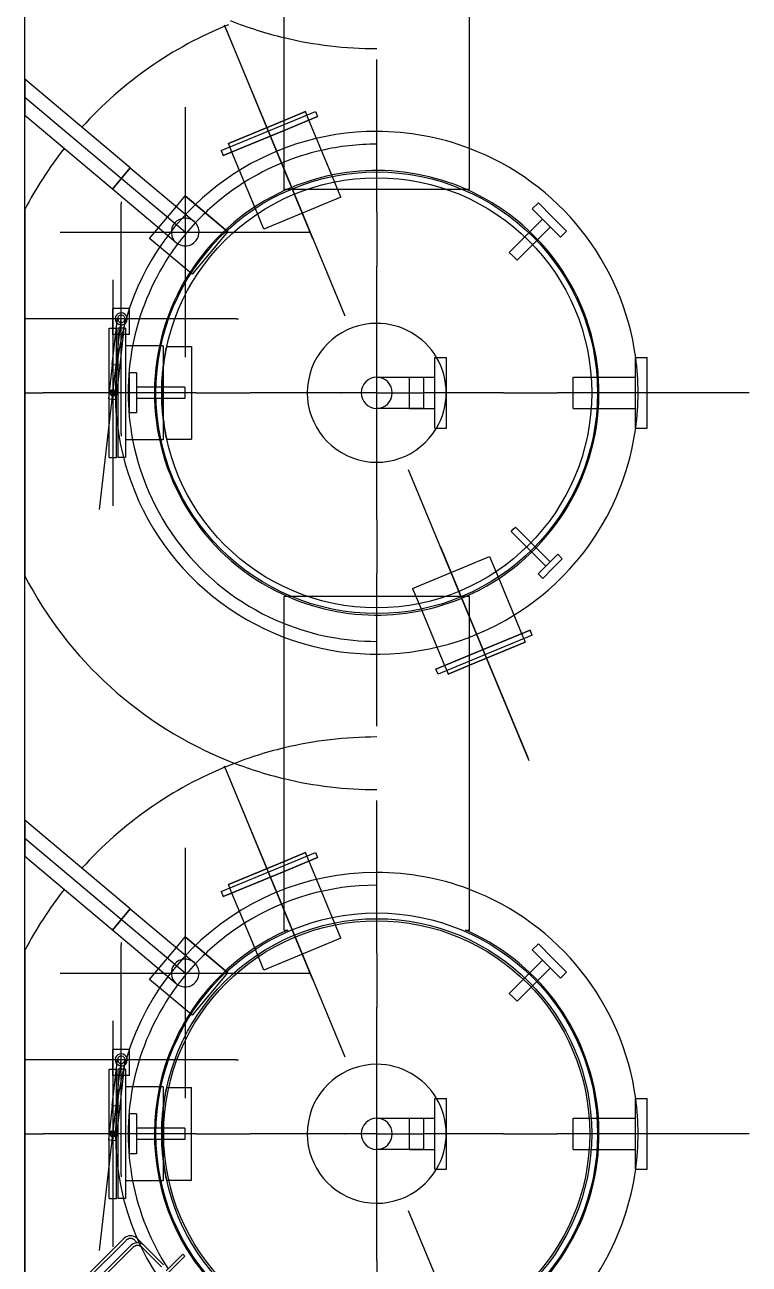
# Model space of a CAD drawing. Header units: inches. Extents: x 295136 to 296247, y 2627183 to 2627409.
# Drawn here: x 295225.9 to 295229.81, y 2627268.83 to 2627275.52 of the extents above; entities that cross this region are included whole.
import ezdxf

# ---------------------------------------------------------------- set-up
doc = ezdxf.new("R2010")
doc.units = ezdxf.units.IN
doc.header["$MEASUREMENT"] = 0
for name, color, linetype in [('Default', 7, 'Continuous'), ('EQUIPMENT LAYOUT-EMBED 1_DWG$0$Default', 7, 'Continuous'), ('EQUIPMENT LAYOUT-EMBED 1_DWG$0$DwgTemplate', 7, 'Continuous'), ('Layout', 6, 'Continuous')]:
    doc.layers.add(name, color=color, linetype=linetype)

# ---------------------------------------------------------------- blocks, each defined once
blk = doc.blocks.new('A$C55974CAD')
at = {"layer": 'Default', "color": 7, "lineweight": 25}
for p in [(42.8, 20.6913), (38.8, 20.6701)]:
    blk.add_point(p, dxfattribs=at)
at = {"layer": 'EQUIPMENT LAYOUT-EMBED 1_DWG$0$Default', "color": 7, "lineweight": 25}
for p, q in [((38.8, 21.8984), (38.4507, 21.8984)), ((38.4507, 21.8571), (38.4507, 21.8984)), ((38.8534, 21.8984), (38.8, 21.8984)), ((39.1492, 21.8984), (38.8534, 21.8984)), ((39.1492, 21.8571), (39.1492, 21.8984)), ((42.8, 21.8984), (42.4507, 21.8984)), ((42.4507, 21.8571), (42.4507, 21.8984)), ((42.8534, 21.8984), (42.8, 21.8984)), ((43.1492, 21.8984), (42.8534, 21.8984)), ((43.1492, 21.8571), (43.1492, 21.8984)), ((38.8, 21.8571), (38.4507, 21.8571)), ((38.546, 21.6728), (38.546, 21.8571)), ((38.8, 21.8356), (38.692, 21.8356)), ((38.692, 21.7975), (38.692, 21.8356)), ((39.1154, 21.8571), (38.8, 21.8571)), ((38.9079, 21.8356), (38.8, 21.8356)), ((38.9079, 21.7975), (38.9079, 21.8356)), ((39.054, 21.6728), (39.054, 21.8571)), ((39.1492, 21.8571), (39.1154, 21.8571)), ((42.8, 21.8571), (42.4507, 21.8571)), ((42.546, 21.6728), (42.546, 21.8571)), ((42.8, 21.8356), (42.692, 21.8356)), ((42.692, 21.7975), (42.692, 21.8356)), ((43.1154, 21.8571), (42.8, 21.8571)), ((42.9079, 21.8356), (42.8, 21.8356)), ((42.9079, 21.7975), (42.9079, 21.8356)), ((43.054, 21.6728), (43.054, 21.8571)), ((43.1492, 21.8571), (43.1154, 21.8571)), ((38.8, 21.7975), (38.692, 21.7975)), ((38.7698, 21.5356), (38.7698, 21.7975)), ((38.9079, 21.7975), (38.8, 21.7975)), ((38.8302, 21.5356), (38.8302, 21.7975)), ((42.8, 21.7975), (42.692, 21.7975)), ((42.7698, 21.5356), (42.7698, 21.7975)), ((42.9079, 21.7975), (42.8, 21.7975)), ((42.8302, 21.5356), (42.8302, 21.7975)), ((38.546, 21.6531), (38.546, 21.6728)), ((38.8, 21.6531), (38.546, 21.6531)), ((39.054, 21.6531), (38.8, 21.6531)), ((39.054, 21.6531), (39.054, 21.6728)), ((42.546, 21.6531), (42.546, 21.6728)), ((42.8, 21.6531), (42.546, 21.6531)), ((43.054, 21.6531), (42.8, 21.6531)), ((43.054, 21.6531), (43.054, 21.6728)), ((38.8, 21.5356), (38.7698, 21.5356)), ((38.8302, 21.5356), (38.8, 21.5356)), ((42.8, 21.5356), (42.7698, 21.5356)), ((42.8302, 21.5356), (42.8, 21.5356)), ((38.7159, 20.323), (38.8, 20.323)), ((38.7159, 20.323), (38.7159, 20.1865)), ((38.8, 20.323), (38.8841, 20.323)), ((38.8841, 20.323), (38.8841, 20.1865)), ((42.7159, 20.323), (42.8, 20.323)), ((42.7159, 20.323), (42.7159, 20.1865)), ((42.8, 20.323), (42.8841, 20.323)), ((42.8841, 20.323), (42.8841, 20.1865)), ((38.6095, 20.1865), (38.8, 20.1865)), ((38.6095, 20.1865), (38.6095, 20.123)), ((38.8, 20.1865), (38.9905, 20.1865)), ((38.9905, 20.1865), (38.9905, 20.123)), ((42.6095, 20.1865), (42.8, 20.1865)), ((42.6095, 20.1865), (42.6095, 20.123)), ((42.8, 20.1865), (42.9905, 20.1865)), ((42.9905, 20.1865), (42.9905, 20.123)), ((38.6095, 20.123), (38.8, 20.123)), ((38.8, 20.123), (38.9905, 20.123)), ((42.6095, 20.123), (42.8, 20.123)), ((42.8, 20.123), (42.9905, 20.123)), ((39.5155, 19.7418), (39.5368, 19.7632)), ((39.5155, 19.7418), (39.6269, 19.6304)), ((39.5368, 19.7632), (39.5581, 19.7845)), ((39.5581, 19.7845), (39.6696, 19.673)), ((42.0514, 19.775), (41.9397, 19.6633)), ((42.075, 19.7514), (41.9634, 19.6397)), ((42.0514, 19.775), (42.0632, 19.7632)), ((42.0632, 19.7632), (42.075, 19.7514)), ((43.5155, 19.7418), (43.5368, 19.7632)), ((43.5155, 19.7418), (43.6269, 19.6304)), ((43.5368, 19.7632), (43.5581, 19.7845)), ((43.5581, 19.7845), (43.6696, 19.673)), ((39.6696, 19.673), (39.7377, 19.6049)), ((43.6696, 19.673), (43.7377, 19.6049)), ((39.6269, 19.6304), (39.6951, 19.5623)), ((39.7164, 19.5836), (39.7927, 19.6599)), ((39.7489, 19.551), (39.8253, 19.6274)), ((39.7927, 19.6599), (39.8253, 19.6274)), ((41.823, 19.6285), (41.7983, 19.6038)), ((41.823, 19.6285), (41.8758, 19.5757)), ((41.9397, 19.6633), (41.8639, 19.5875)), ((41.9634, 19.6397), (41.8876, 19.5639)), ((43.6269, 19.6304), (43.6951, 19.5623)), ((43.7164, 19.5836), (43.7927, 19.6599)), ((43.7489, 19.551), (43.8253, 19.6274)), ((43.7927, 19.6599), (43.8253, 19.6274)), ((39.64, 19.5073), (39.7164, 19.5836)), ((39.6726, 19.4747), (39.7489, 19.551)), ((41.7983, 19.6038), (41.8511, 19.551)), ((41.8511, 19.551), (41.9038, 19.4983)), ((41.8758, 19.5757), (41.9285, 19.523)), ((43.64, 19.5073), (43.7164, 19.5836)), ((43.6726, 19.4747), (43.7489, 19.551)), ((39.64, 19.5073), (39.6726, 19.4747)), ((41.9285, 19.523), (41.9038, 19.4983)), ((43.64, 19.5073), (43.6726, 19.4747)), ((38.7159, 19.44), (38.8, 19.44)), ((38.7159, 19.44), (38.7159, 19.3029)), ((38.8, 19.44), (38.8841, 19.44)), ((38.8841, 19.44), (38.8841, 19.3029)), ((42.7159, 19.44), (42.8, 19.44)), ((42.7159, 19.44), (42.7159, 19.3029)), ((42.8, 19.44), (42.8841, 19.44)), ((42.8841, 19.44), (42.8841, 19.3029)), ((38.7159, 19.3029), (38.7159, 19.1035)), ((38.8841, 19.3029), (38.8841, 19.1035)), ((42.7159, 19.3029), (42.7159, 19.1035)), ((42.8841, 19.3029), (42.8841, 19.1035)), ((38.6095, 19.1035), (38.8, 19.1035)), ((38.6095, 19.1035), (38.6095, 19.04)), ((38.8, 19.1035), (38.9905, 19.1035)), ((38.9905, 19.1035), (38.9905, 19.04)), ((42.6095, 19.1035), (42.8, 19.1035)), ((42.6095, 19.1035), (42.6095, 19.04)), ((42.8, 19.1035), (42.9905, 19.1035)), ((42.9905, 19.1035), (42.9905, 19.04)), ((38.6095, 19.04), (38.8, 19.04)), ((38.8, 19.04), (38.9905, 19.04)), ((42.6095, 19.04), (42.8, 19.04)), ((42.8, 19.04), (42.9905, 19.04))]:
    blk.add_line(p, q, dxfattribs=at)
at = {"layer": 'EQUIPMENT LAYOUT-EMBED 1_DWG$0$DwgTemplate', "color": 7, "lineweight": 25}
for p, q in [((0, 22.4), (61, 22.4)), ((38.7675, 21.9453), (38.7952, 21.9453)), ((38.7898, 21.9361), (38.785, 21.9333)), ((38.785, 21.9333), (38.785, 21.9161)), ((38.8048, 21.904), (39.1492, 21.904)), ((38.8102, 21.9132), (38.815, 21.916)), ((38.815, 21.916), (38.815, 21.9332)), ((39.1154, 21.8687), (39.1154, 21.909)), ((39.1492, 21.9243), (39.1492, 21.904)), ((42.7675, 21.9453), (42.7952, 21.9453)), ((42.7898, 21.9361), (42.785, 21.9333)), ((42.785, 21.9333), (42.785, 21.9161)), ((42.8048, 21.904), (43.1492, 21.904)), ((42.8102, 21.9132), (42.815, 21.916)), ((42.815, 21.916), (42.815, 21.9332)), ((43.1154, 21.8687), (43.1154, 21.909)), ((43.1492, 21.9243), (43.1492, 21.904)), ((38.8, 21.8356), (38.692, 21.8356)), ((38.692, 21.7975), (38.692, 21.8356)), ((38.9079, 21.8356), (38.8, 21.8356)), ((38.9079, 21.7975), (38.9079, 21.8356)), ((42.8, 21.8356), (42.692, 21.8356)), ((42.692, 21.7975), (42.692, 21.8356)), ((42.9079, 21.8356), (42.8, 21.8356)), ((42.9079, 21.7975), (42.9079, 21.8356)), ((38.8, 21.7975), (38.692, 21.7975)), ((38.7698, 21.6996), (38.7698, 21.7975)), ((38.9079, 21.7975), (38.8, 21.7975)), ((38.8302, 21.6996), (38.8302, 21.7975)), ((42.8, 21.7975), (42.692, 21.7975)), ((42.7698, 21.6996), (42.7698, 21.7975)), ((42.9079, 21.7975), (42.8, 21.7975)), ((42.8302, 21.6996), (42.8302, 21.7975)), ((38.7698, 21.5356), (38.7698, 21.6996)), ((38.8302, 21.5356), (38.8302, 21.6996)), ((39.6907, 21.6781), (39.8056, 21.5817)), ((39.6907, 21.6781), (39.8056, 21.5817)), ((42.7698, 21.5356), (42.7698, 21.6996)), ((42.8302, 21.5356), (42.8302, 21.6996)), ((43.6907, 21.6781), (43.8056, 21.5817)), ((43.6907, 21.6781), (43.8056, 21.5817)), ((38.55, 21.6337), (38.55, 21.5)), ((39.05, 21.6337), (39.05, 21.5)), ((42.55, 21.6337), (42.55, 21.5)), ((43.05, 21.6337), (43.05, 21.5)), ((38.55, 21.5), (39.05, 21.5)), ((38.8, 21.5356), (38.7698, 21.5356)), ((38.8302, 21.5356), (38.8, 21.5356)), ((39.4404, 21.4965), (39.4504, 21.5084)), ((39.4404, 21.4965), (39.4504, 21.5084)), ((39.6702, 21.3037), (39.4404, 21.4965)), ((39.6702, 21.3037), (39.4404, 21.4965)), ((43.05, 21.5), (42.55, 21.5)), ((42.8, 21.5356), (42.7698, 21.5356)), ((42.8302, 21.5356), (42.8, 21.5356)), ((43.4404, 21.4965), (43.4504, 21.5084)), ((43.4404, 21.4965), (43.4504, 21.5084)), ((43.6702, 21.3037), (43.4404, 21.4965)), ((43.6702, 21.3037), (43.4404, 21.4965)), ((39.6802, 21.3156), (39.6702, 21.3037)), ((39.6702, 21.3037), (39.6802, 21.3156)), ((40.0997, 21.2819), (40.1274, 21.2934)), ((43.6802, 21.3156), (43.6702, 21.3037)), ((43.6702, 21.3037), (43.6802, 21.3156)), ((44.0997, 21.2819), (44.1274, 21.2934)), ((39.684, 21.1097), (39.8029, 21.1589)), ((43.684, 21.1097), (43.8029, 21.1589)), ((39.8562, 20.6939), (39.684, 21.1097)), ((39.8562, 20.6939), (39.684, 21.1097)), ((43.8562, 20.6939), (43.684, 21.1097)), ((43.8562, 20.6939), (43.684, 21.1097)), ((40.2911, 20.8199), (40.2165, 21)), ((40.2165, 21), (40.2911, 20.8199)), ((40.2489, 21), (40.3188, 20.8314)), ((40.2489, 21), (40.3188, 20.8314)), ((40.2706, 21), (40.3181, 20.8853)), ((40.3181, 20.8853), (40.2706, 21)), ((44.2911, 20.8199), (44.2165, 21)), ((44.2165, 21), (44.2911, 20.8199)), ((44.2489, 21), (44.3188, 20.8314)), ((44.2489, 21), (44.3188, 20.8314)), ((44.2706, 21), (44.3181, 20.8853)), ((44.3181, 20.8853), (44.2706, 21)), ((39.8562, 20.6939), (40.3181, 20.8853)), ((44.2719, 20.8661), (44.2996, 20.8776)), ((44.2996, 20.8776), (44.3181, 20.8853)), ((40.3188, 20.8314), (40.2911, 20.8199)), ((43.9751, 20.7432), (44.2719, 20.8661)), ((44.3188, 20.8314), (44.2911, 20.8199)), ((43.8562, 20.6939), (43.9751, 20.7432)), ((38.716, 20.248), (38.716, 20.323)), ((38.884, 20.323), (38.884, 20.248)), ((41.7438, 20.306), (41.6249, 20.2568)), ((41.7438, 20.306), (41.916, 19.8903)), ((41.7438, 20.306), (41.916, 19.8903)), ((42.716, 20.248), (42.716, 20.323)), ((42.884, 20.323), (42.884, 20.248)), ((38.884, 20.248), (38.716, 20.248)), ((38.884, 20.248), (38.716, 20.248)), ((41.6249, 20.2568), (41.3281, 20.1338)), ((42.884, 20.248), (42.716, 20.248)), ((42.884, 20.248), (42.716, 20.248)), ((41.2812, 20.1685), (41.3089, 20.18)), ((41.351, 20), (41.2812, 20.1685)), ((41.351, 20), (41.2812, 20.1685)), ((41.3089, 20.18), (41.3835, 20)), ((41.3835, 20), (41.3089, 20.18)), ((41.3004, 20.1223), (41.2819, 20.1147)), ((41.3294, 20), (41.2819, 20.1147)), ((41.2819, 20.1147), (41.3294, 20)), ((41.3281, 20.1338), (41.3004, 20.1223)), ((41.916, 19.8903), (41.7971, 19.841)), ((39.5155, 19.7418), (39.5368, 19.7632)), ((39.5155, 19.7418), (39.6269, 19.6304)), ((39.5368, 19.7632), (39.5581, 19.7845)), ((39.5581, 19.7845), (39.6696, 19.673)), ((42.0514, 19.775), (41.9397, 19.6633)), ((42.075, 19.7514), (41.9634, 19.6397)), ((42.0514, 19.775), (42.0632, 19.7632)), ((42.0632, 19.7632), (42.075, 19.7514)), ((43.5155, 19.7418), (43.5368, 19.7632)), ((43.5155, 19.7418), (43.6269, 19.6304)), ((43.5368, 19.7632), (43.5581, 19.7845)), ((43.5581, 19.7845), (43.6696, 19.673)), ((41.5003, 19.7181), (41.4726, 19.7066)), ((38.7159, 19.44), (38.8, 19.44)), ((38.7159, 19.44), (38.7159, 19.3029)), ((38.8, 19.44), (38.8841, 19.44)), ((38.8841, 19.44), (38.8841, 19.3029)), ((42.7159, 19.44), (42.8, 19.44)), ((42.7159, 19.44), (42.7159, 19.3029)), ((42.8, 19.44), (42.8841, 19.44)), ((42.8841, 19.44), (42.8841, 19.3029))]:
    blk.add_line(p, q, dxfattribs=at)
at = {"layer": 'EQUIPMENT LAYOUT-EMBED 1_DWG$0$DwgTemplate', "color": 5, "lineweight": 25}
for p, q in [((39.789, 22.4), (37.811, 22.4)), ((39.8996, 21.9271), (40.2964, 22.4)), ((40.0145, 21.8306), (40.4922, 22.4)), ((40.4922, 22.4), (40.2964, 22.4)), ((43.789, 22.4), (41.811, 22.4)), ((43.8996, 21.9271), (44.2964, 22.4)), ((44.0145, 21.8306), (44.4922, 22.4)), ((44.4922, 22.4), (44.2964, 22.4)), ((38.7678, 21.9484), (38.7656, 21.9286)), ((38.9531, 21.9274), (38.7678, 21.9484)), ((42.7678, 21.9484), (42.7656, 21.9286)), ((42.9531, 21.9274), (42.7678, 21.9484)), ((38.4507, 21.9453), (38.7675, 21.9453)), ((38.4507, 21.9453), (38.4507, 21.904)), ((38.4507, 21.904), (38.8048, 21.904)), ((38.7656, 21.9286), (38.7633, 21.9087)), ((38.9486, 21.8876), (38.7633, 21.9087)), ((38.785, 21.9161), (38.785, 21.916)), ((38.785, 21.916), (38.8, 21.9073)), ((38.8, 21.942), (38.7898, 21.9361)), ((38.7952, 21.9453), (39.1492, 21.9453)), ((38.815, 21.9333), (38.8, 21.942)), ((38.8, 21.9073), (38.8102, 21.9132)), ((38.815, 21.9332), (38.815, 21.9333)), ((38.9508, 21.9075), (38.9486, 21.8876)), ((39.197, 21.8594), (38.9486, 21.8876)), ((38.9531, 21.9274), (38.9508, 21.9075)), ((38.9531, 21.9274), (39.2015, 21.8992)), ((39.1154, 21.9243), (39.2542, 21.9243)), ((39.1154, 21.909), (39.1154, 21.9243)), ((39.1492, 21.9453), (39.1492, 21.9243)), ((39.2542, 21.8343), (39.2542, 21.9243)), ((39.6103, 21.5823), (39.8996, 21.9271)), ((40.0145, 21.8306), (39.8996, 21.9271)), ((39.8996, 21.9271), (40.0145, 21.8306)), ((42.4507, 21.9453), (42.7675, 21.9453)), ((42.4507, 21.9453), (42.4507, 21.904)), ((42.4507, 21.904), (42.8048, 21.904)), ((42.7656, 21.9286), (42.7633, 21.9087)), ((42.9486, 21.8876), (42.7633, 21.9087)), ((42.785, 21.9161), (42.785, 21.916)), ((42.785, 21.916), (42.8, 21.9073)), ((42.8, 21.942), (42.7898, 21.9361)), ((42.7952, 21.9453), (43.1492, 21.9453)), ((42.815, 21.9333), (42.8, 21.942)), ((42.8, 21.9073), (42.8102, 21.9132)), ((42.815, 21.9332), (42.815, 21.9333)), ((42.9508, 21.9075), (42.9486, 21.8876)), ((43.197, 21.8594), (42.9486, 21.8876)), ((42.9531, 21.9274), (42.9508, 21.9075)), ((42.9531, 21.9274), (43.2015, 21.8992)), ((43.1154, 21.909), (43.1154, 21.9243)), ((43.1154, 21.9243), (43.2542, 21.9243)), ((43.1492, 21.9453), (43.1492, 21.9243)), ((43.2542, 21.8343), (43.2542, 21.9243)), ((43.6103, 21.5823), (43.8996, 21.9271)), ((44.0145, 21.8306), (43.8996, 21.9271)), ((43.8996, 21.9271), (44.0145, 21.8306)), ((39.1154, 21.8343), (39.1154, 21.8687)), ((39.1154, 21.8343), (39.2542, 21.8343)), ((40.0145, 21.8306), (39.7252, 21.4859)), ((43.1154, 21.8343), (43.1154, 21.8687)), ((43.1154, 21.8343), (43.2542, 21.8343)), ((44.0145, 21.8306), (43.7252, 21.4859)), ((39.4504, 21.5084), (39.6332, 21.7263)), ((39.4504, 21.5084), (39.6332, 21.7263)), ((39.6332, 21.7263), (39.6907, 21.6781)), ((39.6332, 21.7263), (39.6907, 21.6781)), ((43.4504, 21.5084), (43.6332, 21.7263)), ((43.4504, 21.5084), (43.6332, 21.7263)), ((43.6332, 21.7263), (43.6907, 21.6781)), ((43.6332, 21.7263), (43.6907, 21.6781)), ((39.8056, 21.5817), (39.863, 21.5335)), ((39.8056, 21.5817), (39.863, 21.5335)), ((43.8056, 21.5817), (43.863, 21.5335)), ((43.8056, 21.5817), (43.863, 21.5335)), ((39.863, 21.5335), (39.6802, 21.3156)), ((39.6802, 21.3156), (39.863, 21.5335)), ((43.863, 21.5335), (43.6802, 21.3156)), ((43.6802, 21.3156), (43.863, 21.5335)), ((39.8029, 21.1589), (40.0997, 21.2819)), ((40.1083, 21.3395), (40.0806, 21.3281)), ((40.2165, 21), (40.0806, 21.3281)), ((40.0806, 21.3281), (40.2165, 21)), ((40.1083, 21.3395), (40.2489, 21)), ((40.1083, 21.3395), (40.2489, 21)), ((40.1274, 21.2934), (40.1459, 21.301)), ((40.1459, 21.301), (40.2706, 21)), ((40.2706, 21), (40.1459, 21.301)), ((43.8029, 21.1589), (44.0997, 21.2819)), ((44.1083, 21.3395), (44.0806, 21.3281)), ((44.2165, 21), (44.0806, 21.3281)), ((44.0806, 21.3281), (44.2165, 21)), ((44.1083, 21.3395), (44.2489, 21)), ((44.1083, 21.3395), (44.2489, 21)), ((44.1274, 21.2934), (44.1459, 21.301)), ((44.1459, 21.301), (44.2706, 21)), ((44.2706, 21), (44.1459, 21.301)), ((39.9, 21), (39.9, 20.9796)), ((41.7, 20), (41.7, 21)), ((43.9, 21), (43.9, 20)), ((43.9, 21), (43.9, 20)), ((38.716, 20.323), (38.716, 20.5)), ((38.884, 20.5), (38.884, 20.323)), ((42.716, 20.323), (42.716, 20.5)), ((42.884, 20.5), (42.884, 20.323)), ((38.7159, 20.323), (38.8, 20.323)), ((38.7159, 20.323), (38.7159, 20.1865)), ((38.8, 20.323), (38.8841, 20.323)), ((38.8841, 20.323), (38.8841, 20.1865)), ((42.7159, 20.323), (42.8, 20.323)), ((42.7159, 20.323), (42.7159, 20.1865)), ((42.8, 20.323), (42.8841, 20.323)), ((42.8841, 20.323), (42.8841, 20.1865)), ((38.6095, 20.1865), (38.8, 20.1865)), ((38.6095, 20.1865), (38.6095, 20.123)), ((38.8, 20.1865), (38.9905, 20.1865)), ((38.9905, 20.1865), (38.9905, 20.123)), ((42.6095, 20.1865), (42.8, 20.1865)), ((42.6095, 20.1865), (42.6095, 20.123)), ((42.8, 20.1865), (42.9905, 20.1865)), ((42.9905, 20.1865), (42.9905, 20.123)), ((38.6095, 20.123), (38.8, 20.123)), ((38.8, 20.123), (38.9905, 20.123)), ((42.6095, 20.123), (42.8, 20.123)), ((42.8, 20.123), (42.9905, 20.123)), ((39.9, 20.0204), (39.9, 20)), ((39.9, 20), (39.9117, 20)), ((41.4541, 19.6989), (41.3294, 20)), ((41.3294, 20), (41.4541, 19.6989)), ((41.4917, 19.6604), (41.351, 20)), ((41.4917, 19.6604), (41.351, 20)), ((41.3835, 20), (41.5194, 19.6719)), ((41.5194, 19.6719), (41.3835, 20)), ((43.9, 20), (43.9016, 20)), ((43.9, 20), (43.9016, 20)), ((41.7971, 19.841), (41.5003, 19.7181)), ((39.6696, 19.673), (39.7377, 19.6049)), ((41.4726, 19.7066), (41.4541, 19.6989)), ((41.4917, 19.6604), (41.5194, 19.6719)), ((43.6696, 19.673), (43.7377, 19.6049)), ((39.6269, 19.6304), (39.6951, 19.5623)), ((39.7164, 19.5836), (39.7927, 19.6599)), ((39.7489, 19.551), (39.8253, 19.6274)), ((39.7927, 19.6599), (39.8253, 19.6274)), ((41.823, 19.6285), (41.7983, 19.6038)), ((41.823, 19.6285), (41.8758, 19.5757)), ((41.9397, 19.6633), (41.8639, 19.5875)), ((41.9634, 19.6397), (41.8876, 19.5639)), ((43.6269, 19.6304), (43.6951, 19.5623)), ((43.7164, 19.5836), (43.7927, 19.6599)), ((43.7489, 19.551), (43.8253, 19.6274)), ((43.7927, 19.6599), (43.8253, 19.6274)), ((39.64, 19.5073), (39.7164, 19.5836)), ((39.6726, 19.4747), (39.7489, 19.551)), ((41.7983, 19.6038), (41.8511, 19.551)), ((41.8511, 19.551), (41.9038, 19.4983)), ((41.8758, 19.5757), (41.9285, 19.523)), ((43.64, 19.5073), (43.7164, 19.5836)), ((43.6726, 19.4747), (43.7489, 19.551)), ((39.64, 19.5073), (39.6726, 19.4747)), ((41.9285, 19.523), (41.9038, 19.4983)), ((43.64, 19.5073), (43.6726, 19.4747)), ((38.7159, 19.3029), (38.7159, 19.1035)), ((38.8841, 19.3029), (38.8841, 19.1035)), ((42.7159, 19.3029), (42.7159, 19.1035)), ((42.8841, 19.3029), (42.8841, 19.1035)), ((38.6095, 19.1035), (38.8, 19.1035)), ((38.6095, 19.1035), (38.6095, 19.04)), ((38.8, 19.1035), (38.9905, 19.1035)), ((38.9905, 19.1035), (38.9905, 19.04)), ((42.6095, 19.1035), (42.8, 19.1035)), ((42.6095, 19.1035), (42.6095, 19.04)), ((42.8, 19.1035), (42.9905, 19.1035)), ((42.9905, 19.1035), (42.9905, 19.04)), ((38.6095, 19.04), (38.8, 19.04)), ((38.8, 19.04), (38.9905, 19.04)), ((42.6095, 19.04), (42.8, 19.04)), ((42.8, 19.04), (42.9905, 19.04))]:
    blk.add_line(p, q, dxfattribs=at)
at = {"layer": 'EQUIPMENT LAYOUT-EMBED 1_DWG$0$DwgTemplate', "color": 1, "lineweight": 25}
for p, q in [((38.8, 22.4), (38.8, 22.3)), ((39.1992, 21.8994), (39.1992, 22.4)), ((39.957, 21.8789), (40.3943, 22.4)), ((42.8, 22.4), (42.8, 22.3)), ((43.1992, 21.8994), (43.1992, 22.4)), ((43.957, 21.8789), (44.3943, 22.4)), ((38.8, 21.475), (38.8, 22.3)), ((42.8, 21.475), (42.8, 22.3)), ((39.6678, 22.2091), (39.6678, 21.6508)), ((43.6678, 22.2091), (43.6678, 21.6508)), ((38.1694, 21.9963), (38.7656, 21.9286)), ((42.1694, 21.9963), (42.7656, 21.9286)), ((39.41, 21.9246), (38.19, 21.9246)), ((38.5792, 21.8793), (38.5667, 21.8793)), ((38.5792, 21.8793), (39.2192, 21.8793)), ((38.7656, 21.9286), (38.9508, 21.9075)), ((38.9508, 21.9075), (39.1992, 21.8793)), ((39.1992, 21.8593), (39.1992, 21.8994)), ((39.2192, 21.8793), (39.8192, 21.8793)), ((39.6678, 21.5341), (39.957, 21.8789)), ((39.8317, 21.8793), (39.8192, 21.8793)), ((43.41, 21.9246), (42.19, 21.9246)), ((42.5792, 21.8793), (42.5667, 21.8793)), ((42.5792, 21.8793), (43.2192, 21.8793)), ((42.7656, 21.9286), (42.9508, 21.9075)), ((42.9508, 21.9075), (43.1992, 21.8793)), ((43.1992, 21.8593), (43.1992, 21.8994)), ((43.2192, 21.8793), (43.8192, 21.8793)), ((43.6678, 21.5341), (43.957, 21.8789)), ((43.8317, 21.8793), (43.8192, 21.8793)), ((39.1992, 21.6316), (39.1992, 21.8593)), ((43.1992, 21.6316), (43.1992, 21.8593)), ((39.1992, 21.2593), (39.1992, 21.6316)), ((39.6678, 21.6508), (39.6678, 21.4591)), ((43.1992, 21.2593), (43.1992, 21.6316)), ((43.6678, 21.6508), (43.6678, 21.4591)), ((39.5928, 21.5341), (38.9928, 21.5341)), ((39.7657, 21.5341), (39.5928, 21.5341)), ((40.3428, 21.5341), (39.7657, 21.5341)), ((43.5928, 21.5341), (42.9928, 21.5341)), ((43.7657, 21.5341), (43.5928, 21.5341)), ((44.3428, 21.5341), (43.7657, 21.5341)), ((38.8, 21.475), (38.8, 21.184)), ((39.6678, 21.4591), (39.6678, 20.8591)), ((42.8, 21.475), (42.8, 21.184)), ((43.6678, 21.4591), (43.6678, 20.8591)), ((40.7863, 21.3227), (40.232, 21.0931)), ((40.232, 21.0931), (40.7679, 21.3151)), ((44.7863, 21.3227), (44.232, 21.0931)), ((44.232, 21.0931), (44.7679, 21.3151)), ((39.1992, 21.2593), (39.1992, 21.2468)), ((43.1992, 21.2593), (43.1992, 21.2468)), ((38.8, 20.584), (38.8, 21.184)), ((42.8, 20.584), (42.8, 21.184)), ((40.232, 21.0931), (39.2157, 20.6722)), ((39.6315, 20.8444), (40.232, 21.0931)), ((44.232, 21.0931), (43.2157, 20.6722)), ((43.6315, 20.8444), (44.232, 21.0931)), ((38.8, 20.5), (38.8, 20.584)), ((42.8, 20.5), (42.8, 20.584)), ((38.116, 20.5), (37.825, 20.5)), ((38.116, 20.5), (38.716, 20.5)), ((38.716, 20.5), (38.884, 20.5)), ((38.8, 20.5), (38.8, 20.248)), ((38.884, 20.5), (39.484, 20.5)), ((39.775, 20.5), (39.484, 20.5)), ((39.775, 20.5), (40.6, 20.5)), ((41, 20.5), (41.825, 20.5)), ((42.116, 20.5), (41.825, 20.5)), ((42.116, 20.5), (42.716, 20.5)), ((42.716, 20.5), (42.884, 20.5)), ((42.8, 20.5), (42.8, 20.248)), ((42.884, 20.5), (43.484, 20.5)), ((43.775, 20.5), (43.484, 20.5)), ((43.775, 20.5), (44.6, 20.5)), ((37.368, 19.9068), (38.3842, 20.3278)), ((41.368, 19.9068), (42.3842, 20.3278)), ((38.8, 20.123), (38.8, 20.248)), ((42.8, 20.123), (42.8, 20.248)), ((41.9685, 20.1556), (41.368, 19.9068)), ((38.8, 19.816), (38.8, 20.123)), ((42.8, 19.816), (42.8, 20.123)), ((40.8137, 19.6772), (41.368, 19.9068)), ((41.368, 19.9068), (40.8321, 19.6849)), ((38.8, 19.816), (38.8, 19.525)), ((42.8, 19.816), (42.8, 19.525)), ((38.8, 18.7), (38.8, 19.525)), ((42.8, 18.7), (42.8, 19.525)), ((38.8, 18.489), (38.8, 18.7)), ((42.8, 18.489), (42.8, 18.7))]:
    blk.add_line(p, q, dxfattribs=at)
at = {"layer": 'EQUIPMENT LAYOUT-EMBED 1_DWG$0$DwgTemplate', "color": 54, "lineweight": 25}
for p, q in [((38.1871, 21.8149), (37.9716, 22.0304)), ((37.9823, 22.0412), (38.1979, 21.8256)), ((38.2248, 21.8526), (38.0093, 22.0681)), ((38.02, 22.0789), (38.2356, 21.8634)), ((38.0811, 21.6622), (38.1871, 21.7682)), ((38.1979, 21.7574), (38.0919, 21.6514)), ((38.2356, 21.7951), (38.1979, 21.7574)), ((38.212, 21.7931), (38.2248, 21.8059)), ((38.139, 21.5361), (38.0236, 21.6514)), ((38.1498, 21.5468), (38.0593, 21.6373)), ((38.1498, 21.5468), (38.139, 21.5361)), ((39.9, 21), (41.7, 21)), ((43.8907, 21), (45.6896, 21)), ((39.9117, 20), (41.7, 20)), ((43.9016, 20), (45.6884, 20))]:
    blk.add_line(p, q, dxfattribs=at)
at = {"layer": 'EQUIPMENT LAYOUT-EMBED 1_DWG$0$DwgTemplate', "color": 5, "lineweight": 25}
for centre in [(38.8, 21.9246), (42.8, 21.9246)]:
    blk.add_circle(centre, 0.01, dxfattribs=at)
at = {"layer": 'EQUIPMENT LAYOUT-EMBED 1_DWG$0$DwgTemplate', "color": 7, "lineweight": 25}
for centre, radius in [((38.8, 20.5), 1.192), ((38.8, 20.5), 1.192), ((42.8, 20.5), 1.192), ((42.8, 20.5), 1.192), ((38.8, 20.5), 1.161), ((38.8, 20.5), 1.15), ((42.8, 20.5), 1.161)]:
    blk.add_circle(centre, radius, dxfattribs=at)
at = {"layer": 'EQUIPMENT LAYOUT-EMBED 1_DWG$0$DwgTemplate', "color": 54, "lineweight": 25}
for centre, radius, start, end in [((38.8, 20.5), 2.142, 52.00656, 62.50132), ((42.8, 20.5), 2.142, 117.49868, 158.18699), ((42.8, 20.5), 2.142, 52.00656, 62.50132), ((38.8, 20.5), 2.142, 21.93057, 47.99344), ((42.8, 20.5), 2.142, 21.93057, 47.99344), ((38.1637, 21.7915), 0.033, 315, 45), ((38.1637, 21.7915), 0.0483, 315, 45), ((38.2015, 21.8292), 0.033, 315, 45), ((38.2015, 21.8292), 0.0483, 315, 45), ((38.8, 20.5), 1.2, 24.50158, 118.97427), ((42.8, 20.5), 1.2, 26.05868, 153.16807), ((38.8, 20.5), 1.2, 151.78938, 335.54722), ((42.8, 20.5), 1.2, 205.6214, 333.02002)]:
    blk.add_arc(centre, radius, start, end, dxfattribs=at)
at = {"layer": 'EQUIPMENT LAYOUT-EMBED 1_DWG$0$DwgTemplate', "color": 7, "lineweight": 25}
for centre, radius, start, end in [((38.8, 20.5), 1.411, 0, 180), ((38.8, 20.5), 1.411, 0, 180), ((39.1992, 21.8793), 0.0325, 135.54142, 211.50117), ((39.1992, 21.8793), 0.02, 83.52129, 263.52129), ((42.8, 20.5), 1.411, 0, 211.67563), ((42.8, 20.5), 1.411, 0, 211.67563), ((43.1992, 21.8793), 0.0325, 135.54142, 211.50117), ((43.1992, 21.8793), 0.02, 83.52129, 263.52129), ((38.8, 20.5), 1.342, 79.08983, 100.91017), ((42.8, 20.5), 1.342, 79.08983, 100.91017), ((38.8, 20.5), 1.342, 43.58244, 56.41756), ((42.8, 20.5), 1.342, 43.58244, 56.41756), ((39.6678, 21.5341), 0.075, 320, 140), ((39.6678, 21.5341), 0.075, 320, 140), ((43.6678, 21.5341), 0.075, 320, 140), ((43.6678, 21.5341), 0.075, 320, 140), ((38.8, 20.5), 1.342, 0, 32.15181), ((42.8, 20.5), 1.342, 12.84819, 32.15181), ((42.8, 20.5), 2.142, 166.5011, 180), ((38.8, 20.5), 2.142, 0, 13.4989), ((42.8, 20.5), 1.342, 158.12529, 180), ((46.8, 20.5), 2.142, 166.5011, 180), ((42.8, 20.5), 1.342, 0, 12.84819), ((38.8, 20.5), 0.084, 180, 0), ((38.8, 20.5), 0.084, 180, 0), ((38.8, 20.5), 1.411, 339.24586, 0), ((38.8, 20.5), 1.411, 339.24586, 0), ((42.8, 20.5), 0.084, 180, 0), ((42.8, 20.5), 0.084, 180, 0), ((42.8, 20.5), 1.411, 339.24586, 0), ((42.8, 20.5), 1.411, 339.24586, 0), ((38.8, 20.5), 0.375, 239.4693, 300.5307), ((38.8, 20.5), 0.375, 239.4693, 300.5307), ((42.8, 20.5), 0.375, 239.4693, 300.5307), ((42.8, 20.5), 0.375, 239.4693, 300.5307), ((38.8, 20.5), 1.411, 262.24077, 277.75923), ((38.8, 20.5), 1.411, 262.24077, 277.75923), ((42.8, 20.5), 1.411, 262.24077, 277.75923), ((42.8, 20.5), 1.411, 262.24077, 277.75923)]:
    blk.add_arc(centre, radius, start, end, dxfattribs=at)
at = {"layer": 'EQUIPMENT LAYOUT-EMBED 1_DWG$0$DwgTemplate', "color": 5, "lineweight": 25}
for centre, radius, start, end in [((39.1992, 21.8793), 0.0325, 211.50117, 0), ((39.1992, 21.8793), 0.0325, 0, 135.54142), ((39.1992, 21.8793), 0.02, 353.52129, 83.52129), ((43.1992, 21.8793), 0.0325, 211.50117, 0), ((43.1992, 21.8793), 0.0325, 0, 135.54142), ((43.1992, 21.8793), 0.02, 353.52129, 83.52129), ((38.8, 20.5), 1.342, 100.91017, 122.93616), ((38.8, 20.5), 1.342, 56.41756, 79.08983), ((39.1992, 21.8793), 0.02, 263.52129, 353.52129), ((42.8, 20.5), 1.342, 100.91017, 158.12529), ((42.8, 20.5), 1.342, 56.41756, 79.08983), ((43.1992, 21.8793), 0.02, 263.52129, 353.52129), ((38.8, 20.5), 1.2, 118.97427, 151.78938), ((39.6678, 21.5341), 0.075, 140, 230), ((39.6678, 21.5341), 0.075, 140, 230), ((43.6678, 21.5341), 0.075, 140, 320), ((43.6678, 21.5341), 0.075, 140, 320), ((39.6678, 21.5341), 0.075, 230, 320), ((39.6678, 21.5341), 0.075, 230, 320), ((38.8, 20.5), 1.342, 32.15181, 43.58244), ((42.8, 20.5), 1.342, 32.15181, 43.58244), ((42.8, 20.5), 2.142, 158.18699, 166.5011), ((38.8, 20.5), 2.142, 13.4989, 21.93057), ((46.8, 20.5), 2.142, 158.32116, 166.5011), ((42.8, 20.5), 1.2, 153.16807, 205.6214), ((42.8, 20.5), 1.2, 333.02002, 26.05868), ((38.8, 20.5), 1.2, 23.55646, 24.50158), ((38.8, 20.5), 0.375, 0, 239.4693), ((38.8, 20.5), 0.375, 0, 239.4693), ((42.8, 20.5), 0.375, 0, 239.4693), ((42.8, 20.5), 0.375, 0, 239.4693), ((38.8, 20.5), 0.084, 90, 180), ((38.8, 20.5), 0.084, 90, 180), ((38.8, 20.5), 0.084, 0, 90), ((38.8, 20.5), 0.084, 0, 90), ((42.8, 20.5), 0.084, 0, 180), ((42.8, 20.5), 0.084, 0, 180), ((38.8, 20.5), 0.375, 300.5307, 0), ((38.8, 20.5), 0.375, 300.5307, 0), ((42.8, 20.5), 0.375, 300.5307, 0), ((42.8, 20.5), 0.375, 300.5307, 0), ((38.8, 20.5), 1.2, 335.54722, 336.44354), ((38.8, 20.5), 1.411, 277.75923, 339.24586), ((38.8, 20.5), 1.411, 277.75923, 339.24586), ((42.8, 20.5), 1.411, 277.75923, 339.24586), ((42.8, 20.5), 1.411, 277.75923, 339.24586), ((42.8, 20.5), 1.411, 211.67563, 262.24077), ((42.8, 20.5), 1.411, 211.67563, 262.24077), ((38.8, 20.5), 1.411, 218.43804, 262.24077), ((38.8, 20.5), 1.411, 218.43804, 262.24077)]:
    blk.add_arc(centre, radius, start, end, dxfattribs=at)
at = {"layer": 'EQUIPMENT LAYOUT-EMBED 1_DWG$0$DwgTemplate', "color": 7, "lineweight": 25}
for points in [[(38.55, 21.6337), (38.55, 21.6337), (38.5563, 21.6352), (38.5691, 21.6378)], [(38.5691, 21.6378), (38.5563, 21.6352), (38.55, 21.6337), (38.55, 21.6337)], [(38.5691, 21.6378), (38.5819, 21.6404), (38.6011, 21.644), (38.6232, 21.6474)], [(38.6232, 21.6474), (38.6011, 21.644), (38.5819, 21.6404), (38.5691, 21.6378)], [(42.55, 21.6337), (42.55, 21.6337), (42.5563, 21.6352), (42.5691, 21.6378)], [(42.5691, 21.6378), (42.5563, 21.6352), (42.55, 21.6337), (42.55, 21.6337)], [(42.5691, 21.6378), (42.5819, 21.6404), (42.6011, 21.644), (42.6232, 21.6474)], [(42.6232, 21.6474), (42.6011, 21.644), (42.5819, 21.6404), (42.5691, 21.6378)]]:
    blk.add_open_spline(points, degree=3, dxfattribs=at)
for points, knots in [([(38.6232, 21.6474), (38.6454, 21.6508), (38.6734, 21.6545), (38.7042, 21.657), (38.735, 21.6596), (38.7685, 21.661), (38.8, 21.661), (38.8315, 21.661), (38.865, 21.6596), (38.8958, 21.657), (38.9266, 21.6545), (38.9546, 21.6508), (38.9768, 21.6474)], [-1.3228651, -1.3228651, -1.3228651, -1.3228651, -1.2283778, -1.2283778, -1.2283778, -1.1338905, -1.1338905, -1.1338905, -1.0394032, -1.0394032, -1.0394032, -0.9449159, -0.9449159, -0.9449159, -0.9449159]), ([(38.9768, 21.6474), (38.9546, 21.6508), (38.9266, 21.6545), (38.8958, 21.657), (38.865, 21.6596), (38.8315, 21.661), (38.8, 21.661), (38.7685, 21.661), (38.735, 21.6596), (38.7042, 21.657), (38.6734, 21.6545), (38.6454, 21.6508), (38.6232, 21.6474)], [0.9449159, 0.9449159, 0.9449159, 0.9449159, 1.0394032, 1.0394032, 1.0394032, 1.1338905, 1.1338905, 1.1338905, 1.2283778, 1.2283778, 1.2283778, 1.3228651, 1.3228651, 1.3228651, 1.3228651]), ([(38.9768, 21.6474), (38.9989, 21.644), (39.0181, 21.6404), (39.0309, 21.6378), (39.0437, 21.6352), (39.05, 21.6337), (39.05, 21.6337)], [-0.9449159, -0.9449159, -0.9449159, -0.9449159, -0.8504215, -0.8504215, -0.8504215, -0.755927, -0.755927, -0.755927, -0.755927]), ([(39.05, 21.6337), (39.05, 21.6337), (39.0437, 21.6352), (39.0309, 21.6378), (39.0181, 21.6404), (38.9989, 21.644), (38.9768, 21.6474)], [0.755927, 0.755927, 0.755927, 0.755927, 0.8504215, 0.8504215, 0.8504215, 0.9449159, 0.9449159, 0.9449159, 0.9449159]), ([(42.6232, 21.6474), (42.6454, 21.6508), (42.6734, 21.6545), (42.7042, 21.657), (42.735, 21.6596), (42.7685, 21.661), (42.8, 21.661), (42.8315, 21.661), (42.865, 21.6596), (42.8958, 21.657), (42.9266, 21.6545), (42.9546, 21.6508), (42.9768, 21.6474)], [-1.3228651, -1.3228651, -1.3228651, -1.3228651, -1.2283778, -1.2283778, -1.2283778, -1.1338905, -1.1338905, -1.1338905, -1.0394032, -1.0394032, -1.0394032, -0.9449159, -0.9449159, -0.9449159, -0.9449159]), ([(42.9768, 21.6474), (42.9546, 21.6508), (42.9266, 21.6545), (42.8958, 21.657), (42.865, 21.6596), (42.8315, 21.661), (42.8, 21.661), (42.7685, 21.661), (42.735, 21.6596), (42.7042, 21.657), (42.6734, 21.6545), (42.6454, 21.6508), (42.6232, 21.6474)], [0.9449159, 0.9449159, 0.9449159, 0.9449159, 1.0394032, 1.0394032, 1.0394032, 1.1338905, 1.1338905, 1.1338905, 1.2283778, 1.2283778, 1.2283778, 1.3228651, 1.3228651, 1.3228651, 1.3228651]), ([(42.9768, 21.6474), (42.9989, 21.644), (43.0181, 21.6404), (43.0309, 21.6378), (43.0437, 21.6352), (43.05, 21.6337), (43.05, 21.6337)], [-0.9449159, -0.9449159, -0.9449159, -0.9449159, -0.8504215, -0.8504215, -0.8504215, -0.755927, -0.755927, -0.755927, -0.755927]), ([(43.05, 21.6337), (43.05, 21.6337), (43.0437, 21.6352), (43.0309, 21.6378), (43.0181, 21.6404), (42.9989, 21.644), (42.9768, 21.6474)], [0.755927, 0.755927, 0.755927, 0.755927, 0.8504215, 0.8504215, 0.8504215, 0.9449159, 0.9449159, 0.9449159, 0.9449159])]:
    blk.add_open_spline(points, degree=3, knots=knots, dxfattribs=at)

msp = doc.modelspace()

# ---------------------------------------------------------------- block references
at = {"layer": 'Layout', "rotation": 90}
msp.add_blockref('A$C55974CAD', (295248.3027, 2627230.7321), dxfattribs=at)

doc.saveas('drawing.dxf')
